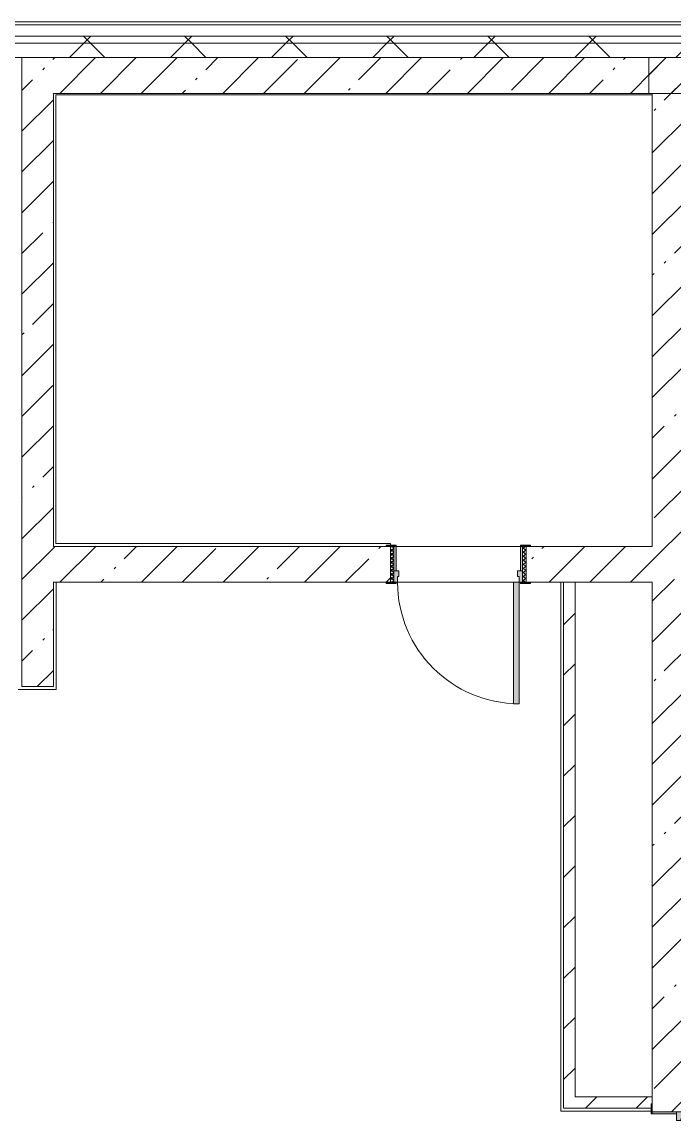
# Model space of a CAD drawing. Header units: millimetres. Extents: x 35355 to 234366, y -8553 to 29000.
# Drawn here: x 192106 to 196669, y 19695 to 27350 of the extents above; entities that cross this region are included whole.
import ezdxf

# ---------------------------------------------------------------- set-up
doc = ezdxf.new("R2010")
doc.units = ezdxf.units.MM
for name, color, linetype, lineweight, true_color in [('A-DOOR-3', 7, 'Continuous', 5, 0xaaaaaa), ('A-DOOR-4', 7, 'Continuous', 5, 0xe2e2e2), ('A-DOOR-FRAM-4', 7, 'Continuous', 5, 0xe2e2e2), ('A-DOOR-FRAM-5', 7, 'Continuous', 5, 0xaaaaaa), ('A-FLOR-2', 7, 'Continuous', 5, 0xaaaaaa)]:
    doc.layers.add(name, color=color, linetype=linetype, lineweight=lineweight, true_color=true_color)
for name, color, linetype, lineweight in [('A-WALL', 7, 'Continuous', 9), ('A-WALL-2', 7, 'Continuous', 5), ('I-WALL-3', 7, 'Continuous', 5)]:
    doc.layers.add(name, color=color, linetype=linetype, lineweight=lineweight)
pattern_1 = [(45, (107356.5, 0), (-353.5534, 353.5534), []), (135, (107356.5, 0), (-353.5534, -353.5534), [])]
pattern_2 = [(45, (107356.5, 0), (-285.1231, 285.1231), []), (45, (107641.6, 0), (-285.1231, 285.1231), [504.031, -100.806, 16.764, -84.042])]
pattern_3 = [(45, (107356.5, 0), (-176.7767, 176.7767), [])]

# ---------------------------------------------------------------- blocks, each defined once
blk = doc.blocks.new('110_Дверь_СКБ_2Ст - Д-1_л_Лестничная клетка EIS60 2-32359692-3_6_2_птичка')
at = {"layer": 'A-DOOR-4'}
for points in [[(662.5, 125), (662.5, 1025), (612.5, 1025), (612.5, 125)], [(-587.5, 525), (-637.5, 525), (-637.5, 125), (-587.5, 125)], [(712.5, -125), (712.5, 45), (697.5, 45), (697.5, -125)]]:
    blk.add_hatch(color=256, dxfattribs=at).paths.add_polyline_path(points)
h = blk.add_hatch(color=256, dxfattribs=at)
h.paths.add_polyline_path([(712.5, 125), (662.5, 125), (662.5, 75), (652.5, 75), (652.5, 45), (712.5, 45)])
h.paths.add_polyline_path([(-627.5, 45), (-627.5, 75), (-637.5, 75), (-637.5, 125), (-687.5, 125), (-687.5, 45)])
at = {"layer": 'A-DOOR-FRAM-4'}
for points in [[(-672.5, 125), (-672.5, 133), (-742.5, 133), (-742.5, 125)], [(767.5, 125), (767.5, 133), (697.5, 133), (697.5, 125)], [(-672.5, -125), (-672.5, 45), (-687.5, 45), (-687.5, -125)], [(-672.5, -133), (-672.5, -125), (-742.5, -125), (-742.5, -133)], [(767.5, -133), (767.5, -125), (697.5, -125), (697.5, -133)]]:
    blk.add_hatch(color=256, dxfattribs=at).paths.add_polyline_path(points)
at = {"layer": 'A-DOOR-3'}
for p, q in [((662.5, 1025), (612.5, 1025)), ((612.5, 1025), (612.5, 125)), ((662.5, 125), (662.5, 1025)), ((-637.5, 525), (-637.5, 125)), ((-587.5, 525), (-637.5, 525)), ((-587.5, 125), (-587.5, 525)), ((-637.5, 125), (-587.5, 125)), ((612.5, 125), (662.5, 125))]:
    blk.add_line(p, q, dxfattribs=at)
for centre, radius, start, end in [((662.5, 125), 900, 90, 180), ((-637.5, 125), 400, 360, 90)]:
    blk.add_arc(centre, radius, start, end, dxfattribs=at)
at = {"layer": 'A-DOOR-FRAM-5'}
for p, q in [((-672.5, 133), (-742.5, 133)), ((-742.5, 133), (-742.5, 125)), ((-742.5, 125), (-672.5, 125)), ((-637.5, 125), (-687.5, 125)), ((-687.5, 125), (-687.5, 45)), ((-672.5, 125), (-672.5, 133)), ((-637.5, 75), (-637.5, 125)), ((662.5, 125), (662.5, 75)), ((712.5, 125), (662.5, 125)), ((767.5, 133), (697.5, 133)), ((697.5, 133), (697.5, 125)), ((697.5, 125), (767.5, 125)), ((712.5, 45), (712.5, 125)), ((767.5, 125), (767.5, 133)), ((-687.5, 45), (-627.5, 45)), ((-672.5, 45), (-687.5, 45)), ((-687.5, 45), (-687.5, -125)), ((-672.5, -125), (-672.5, 45)), ((-627.5, 75), (-637.5, 75)), ((-627.5, 45), (-627.5, 75)), ((662.5, 75), (652.5, 75)), ((652.5, 75), (652.5, 45)), ((652.5, 45), (712.5, 45)), ((712.5, 45), (697.5, 45)), ((697.5, 45), (697.5, -125)), ((712.5, -125), (712.5, 45)), ((-672.5, -125), (-742.5, -125)), ((-742.5, -125), (-742.5, -133)), ((-742.5, -133), (-672.5, -133)), ((-687.5, -125), (-672.5, -125)), ((-672.5, -133), (-672.5, -125)), ((697.5, -125), (712.5, -125)), ((767.5, -125), (697.5, -125)), ((697.5, -125), (697.5, -133)), ((697.5, -133), (767.5, -133)), ((767.5, -133), (767.5, -125))]:
    blk.add_line(p, q, dxfattribs=at)
blk = doc.blocks.new('110_Дверь_СКБ_1Ст_Внутренняя1 - Д-8а 950x2100h _книгохранилище_ огнестойкая дверь_-32656878-3_6_2_птичка')
at = {"layer": 'A-DOOR-3'}
h = blk.add_hatch(dxfattribs=at)
h.set_pattern_fill('FP_181', color=256, style=0, pattern_type=2)
h.set_pattern_definition([(225, (1826.41, -189.685), (-14.14214, 14.14214), []), (135, (1826.41, -189.685), (14.14214, 14.14214), [])])
h.paths.add_polyline_path([(487.5, -125), (487.5, 125), (462.5, 125), (462.5, -125)])
at = {"layer": 'A-DOOR-4'}
h = blk.add_hatch(color=256, dxfattribs=at)
h.paths.add_polyline_path([(462.5, -125), (462.5, -45), (427.5, -45), (427.5, -85), (437.5, -85), (437.5, -125)])
h.paths.add_polyline_path([(-437.5, -125), (-412.5, -125), (-412.5, -85), (-402.5, -85), (-402.5, -45), (-437.5, -45)])
at = {"layer": 'A-DOOR-FRAM-4'}
for points in [[(-422.5, 125), (-422.5, 133), (-492.5, 133), (-492.5, 125)], [(-422.5, -45), (-422.5, 125), (-437.5, 125), (-437.5, -45)], [(517.5, 125), (517.5, 133), (447.5, 133), (447.5, 125)], [(462.5, -45), (462.5, 125), (447.5, 125), (447.5, -45)], [(-422.5, -133), (-422.5, -125), (-492.5, -125), (-492.5, -133)], [(437.5, -975), (437.5, -125), (397.5, -125), (397.5, -975)], [(517.5, -133), (517.5, -125), (447.5, -125), (447.5, -133)]]:
    blk.add_hatch(color=256, dxfattribs=at).paths.add_polyline_path(points)
at = {"layer": 'A-DOOR-FRAM-5'}
h = blk.add_hatch(dxfattribs=at)
h.set_pattern_fill('FP_182', color=256, style=0, pattern_type=2)
h.set_pattern_definition([(315, (-296.384, -189.685), (-14.1421, -14.1421), []), (225, (-296.384, -189.685), (-14.1421, 14.1421), [])])
h.paths.add_polyline_path([(-437.5, -125), (-437.5, 125), (-462.5, 125), (-462.5, -125)])
at = {"layer": 'A-DOOR-3'}
for p, q in [((397.5, -125), (437.5, -125)), ((397.5, -975), (397.5, -125)), ((437.5, -125), (437.5, -975)), ((437.5, -975), (397.5, -975))]:
    blk.add_line(p, q, dxfattribs=at)
blk.add_arc((437.5, -125), 850, 180, 270, dxfattribs=at)
at = {"layer": 'A-DOOR-FRAM-5'}
for p, q in [((-492.5, 133), (-422.5, 133)), ((-492.5, 125), (-492.5, 133)), ((-422.5, 125), (-492.5, 125)), ((-462.5, 125), (-437.5, 125)), ((-462.5, -125), (-462.5, 125)), ((-437.5, 125), (-437.5, -125)), ((-437.5, 125), (-422.5, 125)), ((-437.5, -45), (-437.5, 125)), ((-422.5, 133), (-422.5, 125)), ((-422.5, 125), (-422.5, -45)), ((447.5, 125), (447.5, 133)), ((447.5, 133), (517.5, 133)), ((447.5, -45), (447.5, 125)), ((447.5, 125), (462.5, 125)), ((517.5, 125), (447.5, 125)), ((462.5, -125), (462.5, 125)), ((462.5, 125), (487.5, 125)), ((462.5, 125), (462.5, -45)), ((487.5, 125), (487.5, -125)), ((517.5, 133), (517.5, 125)), ((-437.5, -45), (-402.5, -45)), ((-437.5, -125), (-437.5, -45)), ((-422.5, -45), (-437.5, -45)), ((-402.5, -45), (-402.5, -85)), ((427.5, -45), (462.5, -45)), ((427.5, -85), (427.5, -45)), ((462.5, -45), (447.5, -45)), ((462.5, -45), (462.5, -125)), ((-492.5, -125), (-422.5, -125)), ((-492.5, -133), (-492.5, -125)), ((-422.5, -133), (-492.5, -133)), ((-437.5, -125), (-462.5, -125)), ((-437.5, -124), (-422.5, -124)), ((-437.5, -125), (-437.5, -124)), ((-412.5, -125), (-437.5, -125)), ((-422.5, -125), (-437.5, -125)), ((-422.5, -124), (-422.5, -125)), ((-422.5, -125), (-422.5, -133)), ((-412.5, -85), (-412.5, -125)), ((-402.5, -85), (-412.5, -85)), ((437.5, -85), (427.5, -85)), ((437.5, -125), (437.5, -85)), ((462.5, -125), (437.5, -125)), ((447.5, -125), (447.5, -124)), ((447.5, -124), (462.5, -124)), ((462.5, -125), (447.5, -125)), ((447.5, -133), (447.5, -125)), ((447.5, -125), (517.5, -125)), ((517.5, -133), (447.5, -133)), ((462.5, -124), (462.5, -125)), ((487.5, -125), (462.5, -125)), ((517.5, -125), (517.5, -133))]:
    blk.add_line(p, q, dxfattribs=at)

msp = doc.modelspace()

# ---------------------------------------------------------------- hatches: boundary and pattern name
at = {"layer": 'A-WALL-2'}
h = msp.add_hatch(dxfattribs=at)
h.set_pattern_fill('FP_99', color=256, style=0, pattern_type=2)
h.set_pattern_definition(pattern_1)
h.paths.add_polyline_path([(200516.5, 27200), (200566.5, 27200), (200566.5, 27250), (191926.5, 27250), (191926.5, 27200), (199646.1, 27200)])
h = msp.add_hatch(dxfattribs=at)
h.set_pattern_fill('FP_99', color=256, style=0, pattern_type=2)
h.set_pattern_definition(pattern_1)
h.paths.add_polyline_path([(200416.5, 27100), (200516.5, 27100), (200516.5, 27200), (191926.5, 27200), (191926.5, 27100), (199646.1, 27100)])
at = {"layer": 'I-WALL-3'}
h = msp.add_hatch(dxfattribs=at)
h.set_pattern_fill('FP_95', color=256, style=0, pattern_type=2)
h.set_pattern_definition(pattern_2)
h.paths.add_polyline_path([(196516.5, 26850), (196516.5, 27100), (192106.5, 27100), (192106.5, 26850), (194053, 26850)])
h = msp.add_hatch(dxfattribs=at)
h.set_pattern_fill('FP_95', color=256, style=0, pattern_type=2)
h.set_pattern_definition(pattern_2)
h.paths.add_polyline_path([(200166.5, 26850), (200166.5, 27100), (196491.5, 27100), (196491.5, 26850), (199646.1, 26850)])
h = msp.add_hatch(dxfattribs=at)
h.set_pattern_fill('FP_95', color=256, style=0, pattern_type=2)
h.set_pattern_definition(pattern_2)
h.paths.add_polyline_path([(196516.5, 17270), (196766.5, 17270), (196766.5, 18325), (196516.5, 18325), (196516.5, 18163.6)])
h.paths.add_polyline_path([(196516.5, 19725), (196766.5, 19725), (196766.5, 27100), (196516.5, 27100), (196516.5, 19750)])
h = msp.add_hatch(dxfattribs=at)
h.set_pattern_fill('FP_95', color=256, style=0, pattern_type=2)
h.set_pattern_definition(pattern_2)
h.paths.add_polyline_path([(192106.5, 22700), (192326.5, 22700), (192326.5, 26850), (192106.5, 26850), (192106.5, 22791.3)])
h = msp.add_hatch(dxfattribs=at)
h.set_pattern_fill('FP_95', color=256, style=0, pattern_type=2)
h.set_pattern_definition(pattern_2)
h.paths.add_polyline_path([(195917.4, 23430), (196516.5, 23430), (196516.5, 23680), (195634.5, 23680), (195634.5, 23430), (195896.5, 23430)])
h.paths.add_polyline_path([(194053, 23430), (194684.5, 23430), (194684.5, 23680), (192326.5, 23680), (192326.5, 23430)])
h = msp.add_hatch(dxfattribs=at)
h.set_pattern_fill('FP_100', color=256, style=0, pattern_type=2)
h.set_pattern_definition(pattern_3)
h.paths.add_polyline_path([(195976.5, 19750), (195976.5, 23430), (195896.5, 23430), (195896.5, 19750), (195917.4, 19750)])
h = msp.add_hatch(dxfattribs=at)
h.set_pattern_fill('FP_100', color=256, style=0, pattern_type=2)
h.set_pattern_definition(pattern_3)
h.paths.add_polyline_path([(195976.5, 19750), (196508.5, 19750), (196508.5, 19780), (196516.5, 19780), (196516.5, 19830), (195976.5, 19830)])

# ---------------------------------------------------------------- linework, layer by layer
at = {"layer": 'A-FLOR-2'}
for p, q in [((196516.5, 26840), (192344.5, 26840)), ((192344.5, 26840), (192344.5, 23700)), ((192344.5, 23700), (194684.5, 23700)), ((194684.5, 23700), (194684.5, 23688)), ((192346.5, 23430), (192346.5, 22680)), ((195876.5, 19730), (195876.5, 23430)), ((192346.5, 22680), (192081.1, 22680)), ((196508.5, 19730), (195876.5, 19730))]:
    msp.add_line(p, q, dxfattribs=at)
at = {"layer": 'A-WALL'}
for p, q in [((200646.5, 27330), (187706.5, 27330)), ((200566.5, 27250), (187706.5, 27250)), ((200516.5, 27200), (187706.5, 27200)), ((195976.5, 23430), (195896.5, 23430)), ((196516.5, 19780), (196516.5, 19830))]:
    msp.add_line(p, q, dxfattribs=at)
at = {"layer": 'A-WALL-2'}
for p, q in [((200666.5, 27350), (183706.5, 27350)), ((188006.5, 27100), (200166.5, 27100))]:
    msp.add_line(p, q, dxfattribs=at)
at = {"layer": 'I-WALL-3'}
for p, q in [((192106.5, 27100), (192106.5, 22700)), ((196516.5, 27100), (192106.5, 27100)), ((200166.5, 27100), (196491.5, 27100)), ((196491.5, 27100), (196491.5, 26850)), ((192326.5, 23680), (192326.5, 26850)), ((192326.5, 26850), (196516.5, 26850)), ((196491.5, 26850), (200166.5, 26850)), ((196516.5, 26850), (196516.5, 23680)), ((194654.5, 23680), (192326.5, 23680)), ((194724.5, 23680), (195594.5, 23680)), ((196516.5, 23680), (195664.5, 23680)), ((192326.5, 22700), (192326.5, 23430)), ((192326.5, 23430), (194654.5, 23430)), ((195544.5, 23430), (194734.5, 23430)), ((195664.5, 23430), (195896.5, 23430)), ((195896.5, 23430), (195896.5, 19750)), ((195976.5, 19830), (195976.5, 23430)), ((195976.5, 23430), (196516.5, 23430)), ((196516.5, 23430), (196516.5, 19830)), ((192106.5, 22700), (192326.5, 22700)), ((196516.5, 19830), (195976.5, 19830)), ((195896.5, 19750), (196508.5, 19750))]:
    msp.add_line(p, q, dxfattribs=at)

# ---------------------------------------------------------------- block references
at = {"layer": 'A-DOOR-3'}
msp.add_blockref('110_Дверь_СКБ_1Ст_Внутренняя1 - Д-8а 950x2100h _книгохранилище_ огнестойкая дверь_-32656878-3_6_2_птичка', (195147, 23555), dxfattribs=at)
at = {"layer": 'A-DOOR-3', "rotation": 269.9999999999998}
msp.add_blockref('110_Дверь_СКБ_2Ст - Д-1_л_Лестничная клетка EIS60 2-32359692-3_6_2_птичка', (196641.5, 19037.5), dxfattribs=at)

doc.saveas('drawing.dxf')
